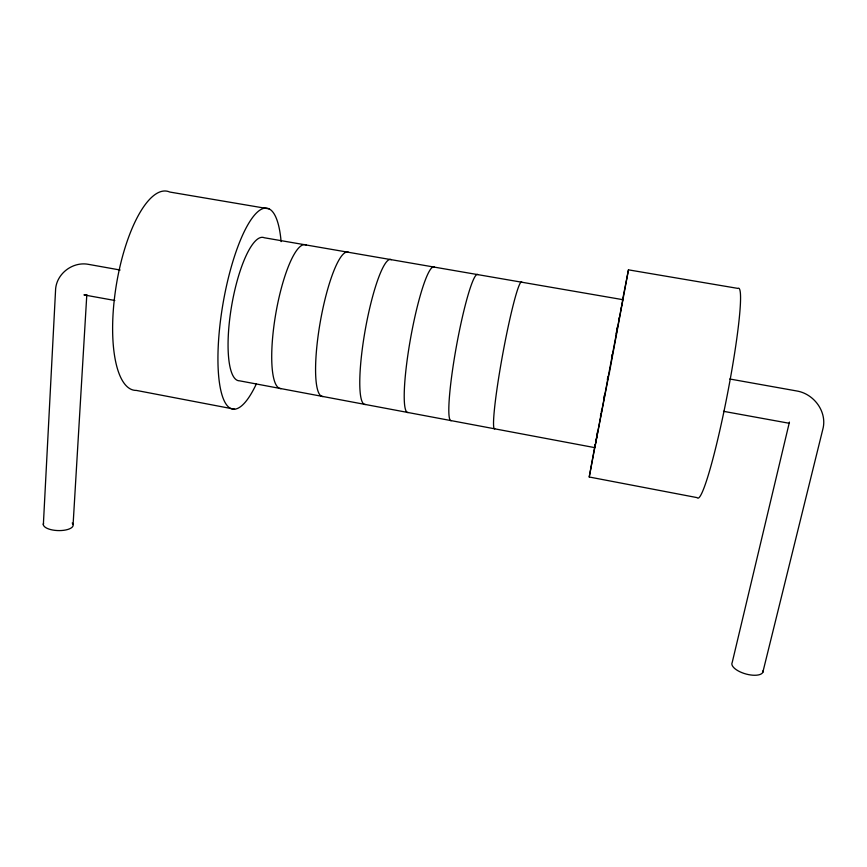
<?xml version="1.0" encoding="UTF-8"?>
<svg xmlns="http://www.w3.org/2000/svg" width="867" height="867" viewBox="0 0 867 867"><rect width="100%" height="100%" fill="white"/><g stroke="black" fill="none" stroke-linecap="round" stroke-linejoin="round"><path stroke-width="1.3" d="M43.35 524.817L55.531 290.77C55.694 274.167 72.514 261.162 88.618 264.381L120.112 270.016M73.099 524.513L86.819 294.552M595.109 444.673L589.235 477.002L697.176 497.636A106.923 9.212 -79 0 0 727.435 394.138A106.923 9.212 -79 0 0 737.86 288.397L628.467 269.843L609.263 373.374M589.235 477.002L622.82 299.668L264.24 237.742A72.698 19.464 -80.3 0 0 231.738 305.217A72.698 19.464 -80.3 0 0 239.498 380.808L594.795 447.643L595.185 445.345M595.618 442.874L596.832 436.209M601.351 411.89L601.817 409.397M597.038 434.324L597.526 431.733M600.441 416.149L600.939 413.548M603.876 397.91L604.375 395.287M607.344 379.583L607.832 376.961M611.571 357.269L612.069 354.646M609.111 373.536L594.795 447.643M616.144 333.806L616.632 331.281M616.827 329.655L617.337 327.022M622.398 300.676L628.467 269.843M618.789 320.064L619.255 317.636M620.664 310.397L621.13 308.034M621.596 305.683L622.062 303.331M789.436 422.077L732.225 662.431A16.137 6.708 15.8 0 0 746.292 674.092A16.137 6.708 15.8 0 0 763.079 670.614M762.808 672.358L822.783 429.425C827.573 412.063 814.091 393.824 796.806 390.984L729.765 378.998M85.681 294.65L83.926 294.899L114.812 300.481M269.225 208.904L169.737 192.03A100.875 34.626 -80.7 0 0 116.492 284.008A100.875 34.626 -80.7 0 0 136.325 390.41L234.589 409.202M723.501 411.316L789.306 423.291M72.221 523.007A14.934 5.863 1.7 0 1 59.541 530.593A14.934 5.863 1.7 0 1 43.556 523.289M256.307 383.994A101.927 27.332 -80.3 0 1 218.603 375.4A101.927 27.332 -80.3 0 1 243.334 233.526A101.927 27.332 -80.3 0 1 281.114 241.622M281.114 388.633A73.023 17.232 -80.2 0 1 275.869 313.171A73.023 17.232 -80.2 0 1 306.235 244.993M494.775 428.829A74.649 5.44 -79.6 0 1 502.741 354.083A74.649 5.44 -79.6 0 1 521.858 282.23M323.098 396.533A73.337 14.956 -80 0 1 320.4 321.202A73.337 14.956 -80 0 1 348.599 252.308M365.451 404.499A73.662 12.647 -79.9 0 1 365.343 329.308A73.662 12.647 -79.9 0 1 391.342 259.688M408.184 412.529A73.988 10.285 -79.8 0 1 410.72 337.491A73.988 10.285 -79.8 0 1 434.454 267.134M451.284 420.647A74.324 7.89 -79.7 0 1 456.508 345.749A74.324 7.89 -79.7 0 1 477.966 274.655"/></g></svg>
